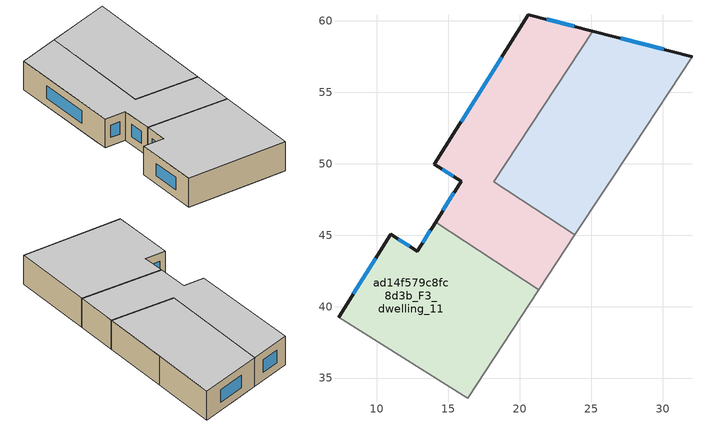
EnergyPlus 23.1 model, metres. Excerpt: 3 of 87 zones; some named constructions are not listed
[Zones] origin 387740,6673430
ad14f579c8fc8d3b_F3_dwelling_11
 floor to ad14f579c8fc8d3b_F2_dwelling_11 (EU_floor_Construction): 21.34,41.16 16.36,33.58 13.15,35.59 18.17,43.24 z9
 floor to ad14f579c8fc8d3b_F2_dwelling_13 (EU_floor_Construction): 18.17,43.24 13.15,35.59 7.32,39.25 10.96,45.05 12.84,43.88 14.11,45.91 z9
 wall outside (EU_wall_Construction): 14.11,45.91 12.84,43.88 10.96,45.05 7.32,39.25 z9:12
 wall to ad14f579c8fc8d3b_F3_dwelling_13 (EU_wall_Construction): 21.34,41.16 14.11,45.91 z9:12
 wall adiabatic (EU_wall_Construction): 7.32,39.25 16.36,33.58 z9:12
 wall to ad14f579c8fc8d3b_F3_dwelling_9 (EU_wall_Construction): 16.36,33.58 21.34,41.16 z9:12
 window (EU_Window_Construction): 9.92,43.39 8.36,40.91 / 12.3,44.21 11.5,44.71 / 13.75,45.33 13.2,44.46 z9.86:11.14
 ceiling to ad14f579c8fc8d3b_F4_dwelling_11 (EU_floor_Construction): 16.36,33.58 21.34,41.16 14.11,45.91 12.84,43.88 10.96,45.05 7.32,39.25 z12
ad14f579c8fc8d3b_F3_dwelling_12
 floor to ad14f579c8fc8d3b_F2_dwelling_12 (EU_floor_Construction): 32.05,57.47 24.13,45.42 20.97,47.5 28.18,58.47 z9
 floor to ad14f579c8fc8d3b_F2_dwelling_13 (EU_floor_Construction): 20.92,47.43 20.7,47.09 18.19,48.75 18.41,49.08 z9
 floor to ad14f579c8fc8d3b_F2_dwelling_14 (EU_floor_Construction): 28.18,58.47 20.92,47.43 18.41,49.08 25.1,59.27 z9
 floor to ad14f579c8fc8d3b_F2_dwelling_11 (EU_floor_Construction): 24.13,45.42 23.87,45.01 20.7,47.09 20.97,47.5 z9
 wall outside (EU_wall_Construction): 32.05,57.47 25.1,59.27 z9:12
 wall to ad14f579c8fc8d3b_F3_dwelling_13 (EU_wall_Construction): 25.1,59.27 18.19,48.75 23.87,45.01 z9:12
 wall to ad14f579c8fc8d3b_F3_dwelling_10 (EU_wall_Construction): 27.96,51.25 32.05,57.47 z9:12
 wall to ad14f579c8fc8d3b_F3_dwelling_9 (EU_wall_Construction): 23.87,45.01 27.96,51.25 z9:12
 window (EU_Window_Construction): 30.07,57.99 27.09,58.76 z9.86:11.14
 ceiling to ad14f579c8fc8d3b_F4_dwelling_12 (EU_floor_Construction): 23.87,45.01 32.05,57.47 25.1,59.27 18.19,48.75 z12
ad14f579c8fc8d3b_F3_dwelling_13
 floor to ad14f579c8fc8d3b_F2_dwelling_13 (EU_floor_Construction): 18.41,49.08 18.19,48.75 20.7,47.09 18.17,43.24 14.11,45.91 15.9,48.78 14.04,49.95 14.93,51.37 z9
 floor to ad14f579c8fc8d3b_F2_dwelling_14 (EU_floor_Construction): 25.1,59.27 18.41,49.08 14.93,51.37 20.61,60.42 z9
 floor to ad14f579c8fc8d3b_F2_dwelling_11 (EU_floor_Construction): 23.87,45.01 21.34,41.16 18.17,43.24 20.7,47.09 z9
 wall outside (EU_wall_Construction): 25.1,59.27 20.61,60.42 14.04,49.95 15.9,48.78 14.11,45.91 z9:12
 wall to ad14f579c8fc8d3b_F3_dwelling_9 (EU_wall_Construction): 21.34,41.16 23.87,45.01 z9:12
 window (EU_Window_Construction): 23.82,59.6 21.89,60.09 / 15.39,47.96 14.62,46.73 / 14.57,49.62 15.37,49.11 / 18.73,57.43 15.92,52.94 z9.86:11.14
 ceiling to ad14f579c8fc8d3b_F4_dwelling_13 (EU_floor_Construction): 21.34,41.16 23.87,45.01 18.19,48.75 25.1,59.27 20.61,60.42 14.04,49.95 15.9,48.78 14.11,45.91 z12
[HVACTEMPLATE:THERMOSTAT] Constant Heating Setpoint=20; Constant Cooling Setpoint=50
EU_HeatOnly_ad14f579c8fc8d3b_F5_dwelling_4; EU_HeatOnly_ad14f579c8fc8d3b_F5_dwelling_5; EU_HeatOnly_ad14f579c8fc8d3b_F5_dwelling_6; EU_HeatOnly_ad14f579c8fc8d3b_F5_dwelling_7; EU_HeatOnly_ad14f579c8fc8d3b_F5_dwelling_8; EU_HeatOnly_ad14f579c8fc8d3b_F5_dwelling_9; EU_HeatOnly_ad14f579c8fc8d3b_F5_dwelling_10; EU_HeatOnly_ad14f579c8fc8d3b_F5_dwelling_11; EU_HeatOnly_ad14f579c8fc8d3b_F5_dwelling_12; EU_HeatOnly_ad14f579c8fc8d3b_F5_dwelling_13
[SCHEDULE:FILE] Column Number=1; Rows to Skip at Top=0; Number of Hours of Data=8760; Column Separator=Comma; Interpolate to Timestep=No; Minutes per Item=60; Adjust Schedule for Daylight Savings=Yes
Name | File
EU_Step8_GainSchedule_ad14f579c8fc8d3b_F1_dwelling_14_f000 | ../../schedules/ad14f579c8fc8d3b/ad14f579c8fc8d3b_F1_dwelling_14_f000_gain.csv
EU_Step8_GainSchedule_ad14f579c8fc8d3b_F2_dwelling_14_f000 | ../../schedules/ad14f579c8fc8d3b/ad14f579c8fc8d3b_F2_dwelling_14_f000_gain.csv
EU_Step8_GainSchedule_ad14f579c8fc8d3b_F3_dwelling_0_f000 | ../../schedules/ad14f579c8fc8d3b/ad14f579c8fc8d3b_F3_dwelling_0_f000_gain.csv
EU_Step8_GainSchedule_ad14f579c8fc8d3b_F3_dwelling_1_f000 | ../../schedules/ad14f579c8fc8d3b/ad14f579c8fc8d3b_F3_dwelling_1_f000_gain.csv
EU_Step8_GainSchedule_ad14f579c8fc8d3b_F3_dwelling_2_f000 | ../../schedules/ad14f579c8fc8d3b/ad14f579c8fc8d3b_F3_dwelling_2_f000_gain.csv
EU_Step8_GainSchedule_ad14f579c8fc8d3b_F3_dwelling_3_f000 | ../../schedules/ad14f579c8fc8d3b/ad14f579c8fc8d3b_F3_dwelling_3_f000_gain.csv
EU_Step8_GainSchedule_ad14f579c8fc8d3b_F3_dwelling_4_f000 | ../../schedules/ad14f579c8fc8d3b/ad14f579c8fc8d3b_F3_dwelling_4_f000_gain.csv
EU_Step8_GainSchedule_ad14f579c8fc8d3b_F3_dwelling_5_f000 | ../../schedules/ad14f579c8fc8d3b/ad14f579c8fc8d3b_F3_dwelling_5_f000_gain.csv
EU_Step8_GainSchedule_ad14f579c8fc8d3b_F3_dwelling_6_f000 | ../../schedules/ad14f579c8fc8d3b/ad14f579c8fc8d3b_F3_dwelling_6_f000_gain.csv
EU_Step8_GainSchedule_ad14f579c8fc8d3b_F3_dwelling_7_f000 | ../../schedules/ad14f579c8fc8d3b/ad14f579c8fc8d3b_F3_dwelling_7_f000_gain.csv
EU_Step8_GainSchedule_ad14f579c8fc8d3b_F3_dwelling_8_f000 | ../../schedules/ad14f579c8fc8d3b/ad14f579c8fc8d3b_F3_dwelling_8_f000_gain.csv
EU_Step8_GainSchedule_ad14f579c8fc8d3b_F3_dwelling_9_f000 | ../../schedules/ad14f579c8fc8d3b/ad14f579c8fc8d3b_F3_dwelling_9_f000_gain.csv
EU_Step8_GainSchedule_ad14f579c8fc8d3b_F3_dwelling_10_f000 | ../../schedules/ad14f579c8fc8d3b/ad14f579c8fc8d3b_F3_dwelling_10_f000_gain.csv
EU_Step8_GainSchedule_ad14f579c8fc8d3b_F3_dwelling_11_f000 | ../../schedules/ad14f579c8fc8d3b/ad14f579c8fc8d3b_F3_dwelling_11_f000_gain.csv
EU_Step8_GainSchedule_ad14f579c8fc8d3b_F3_dwelling_12_f000 | ../../schedules/ad14f579c8fc8d3b/ad14f579c8fc8d3b_F3_dwelling_12_f000_gain.csv
EU_Step8_GainSchedule_ad14f579c8fc8d3b_F3_dwelling_13_f000 | ../../schedules/ad14f579c8fc8d3b/ad14f579c8fc8d3b_F3_dwelling_13_f000_gain.csv
